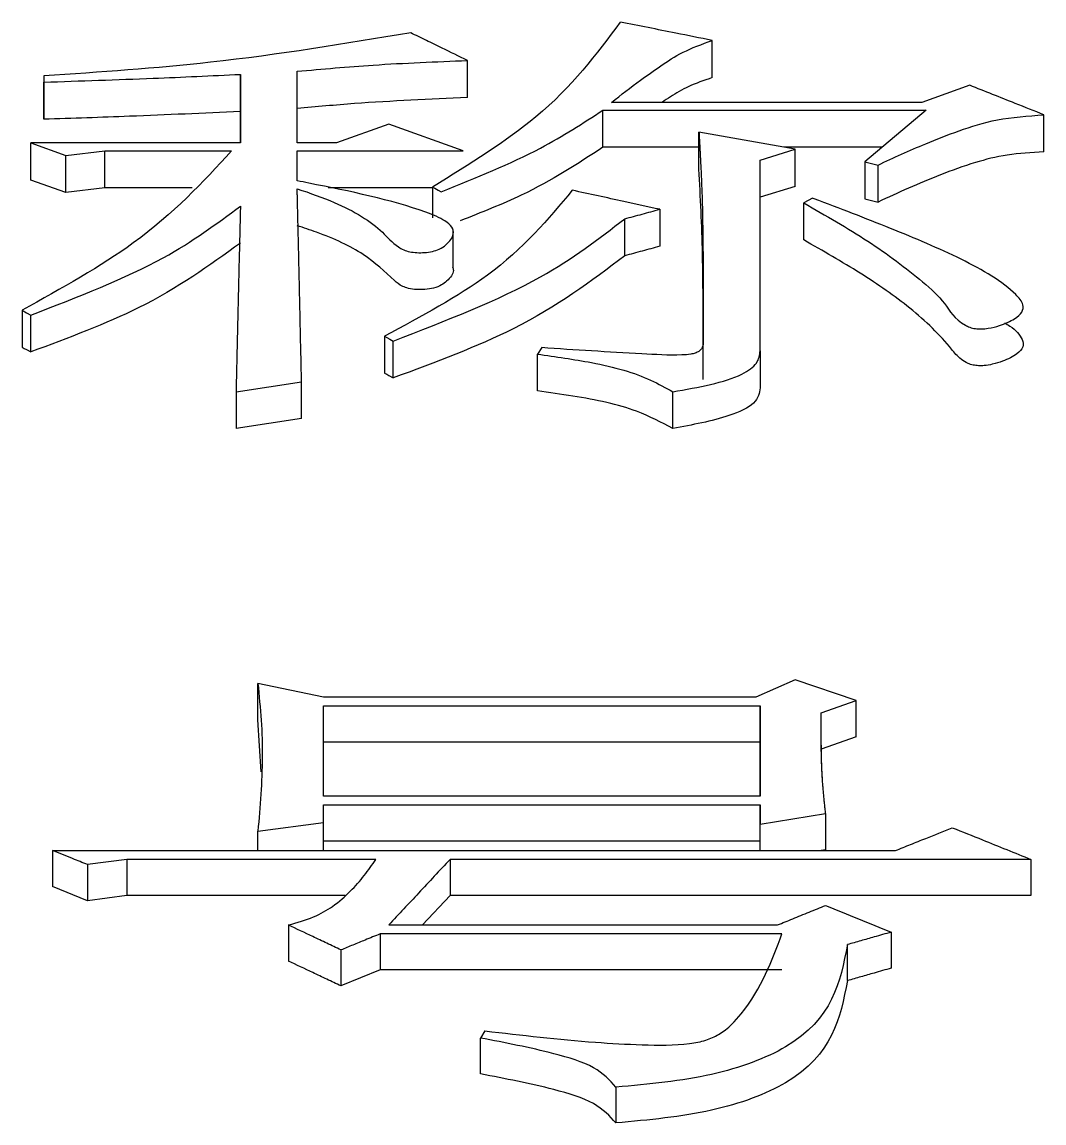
# Model space of a CAD drawing. Header units: millimetres. Extents: x 2687 to 4367, y 1046 to 2234.
# Drawn here: x 3063.886 to 3066.417, y 2043.784 to 2046.511 of the extents above; entities that cross this region are included whole.
import ezdxf

# ---------------------------------------------------------------- set-up
doc = ezdxf.new("R2010")
doc.units = ezdxf.units.MM

msp = doc.modelspace()

# ---------------------------------------------------------------- linework, layer by layer
at = {"color": 7, "linetype": 'Continuous', "lineweight": 25}
for p, q in [((3064.9896, 2046.3235), (3064.9896, 2046.4155)), ((3064.5677, 2046.2112), (3064.5677, 2046.3887)), ((3063.9403, 2046.3773), (3063.9403, 2046.3619)), ((3063.9403, 2046.3773), (3063.9403, 2046.2853)), ((3063.9403, 2046.2699), (3063.9403, 2046.3619)), ((3064.4271, 2046.3811), (3064.4271, 2046.2112)), ((3064.4271, 2046.2891), (3064.4271, 2046.3811)), ((3066.2336, 2046.3541), (3066.1146, 2046.3118)), ((3066.1146, 2046.3118), (3065.3466, 2046.3118)), ((3063.9403, 2046.2853), (3063.9403, 2046.2699)), ((3064.4271, 2046.2112), (3064.4271, 2046.2891)), ((3065.3249, 2046.2006), (3065.3249, 2046.2925)), ((3065.3249, 2046.2925), (3066.1254, 2046.2925)), ((3066.1254, 2046.2925), (3065.974, 2046.1644)), ((3066.4175, 2046.189), (3066.4175, 2046.2809)), ((3064.7949, 2046.2577), (3064.6651, 2046.2112)), ((3064.9788, 2046.1917), (3064.7949, 2046.2577)), ((3065.8009, 2046.1956), (3065.5629, 2046.2383)), ((3065.5629, 2046.1465), (3065.5629, 2046.2383)), ((3063.9079, 2046.2112), (3063.9944, 2046.18)), ((3064.4271, 2046.2112), (3063.9079, 2046.2112)), ((3063.9079, 2046.1194), (3063.9079, 2046.2112)), ((3064.6651, 2046.2112), (3064.5677, 2046.2112)), ((3065.5629, 2046.2006), (3065.3249, 2046.2006)), ((3066.0168, 2046.2006), (3065.7729, 2046.2006)), ((3063.9944, 2046.18), (3064.0917, 2046.1917)), ((3063.9944, 2046.0883), (3063.9944, 2046.18)), ((3064.0917, 2046.1917), (3064.4054, 2046.1917)), ((3064.5677, 2046.1917), (3064.9788, 2046.1917)), ((3064.5677, 2046.1176), (3064.5677, 2046.1917)), ((3065.7143, 2046.1683), (3065.8009, 2046.1956)), ((3065.8009, 2046.1038), (3065.8009, 2046.1956)), ((3065.7144, 2045.6962), (3065.7143, 2046.1683)), ((3065.974, 2046.1644), (3066.0064, 2046.1566)), ((3065.974, 2046.1644), (3065.974, 2046.0727)), ((3066.0064, 2046.0649), (3066.0064, 2046.1566)), ((3063.9944, 2046.0883), (3063.9079, 2046.1194)), ((3064.0917, 2046.1), (3063.9944, 2046.0883)), ((3064.3074, 2046.1), (3064.0917, 2046.1)), ((3064.903, 2046.0999), (3064.6443, 2046.1)), ((3064.903, 2046.1019), (3064.903, 2046.026)), ((3065.8009, 2046.1038), (3065.7143, 2046.0766)), ((3065.8225, 2045.971), (3065.8225, 2046.0626)), ((3065.974, 2046.0727), (3066.0064, 2046.0649)), ((3065.4656, 2046.0469), (3065.4656, 2045.9553)), ((3065.379, 2045.9317), (3065.379, 2046.0233)), ((3064.9543, 2045.9872), (3064.9543, 2045.9966)), ((3064.9543, 2045.904), (3064.9543, 2045.9862)), ((3063.8862, 2045.7968), (3063.8862, 2045.7056)), ((3063.9078, 2045.6936), (3063.9078, 2045.7848)), ((3064.784, 2045.7325), (3064.784, 2045.6414)), ((3064.8057, 2045.6293), (3064.8057, 2045.7205)), ((3065.5737, 2045.6253), (3065.5737, 2045.7164)), ((3065.1735, 2045.7043), (3065.1627, 2045.6882)), ((3065.7144, 2045.6962), (3065.7144, 2045.6051)), ((3064.4163, 2045.595), (3064.5785, 2045.6194)), ((3064.5785, 2045.5284), (3064.5785, 2045.6194)), ((3064.4163, 2045.595), (3064.4163, 2045.5041)), ((3065.498, 2045.504), (3065.498, 2045.595)), ((3064.5785, 2045.5284), (3064.4163, 2045.5041)), ((3064.4704, 2044.7826), (3064.4704, 2044.8727)), ((3064.6326, 2044.8386), (3064.4704, 2044.8727)), ((3065.8009, 2044.8812), (3065.7036, 2044.8386)), ((3065.9524, 2044.83), (3065.8009, 2044.8812)), ((3065.7036, 2044.8386), (3064.6326, 2044.8386)), ((3064.6326, 2044.8172), (3065.7144, 2044.8172)), ((3064.6326, 2044.5935), (3064.6326, 2044.8172)), ((3065.7144, 2044.8172), (3065.7144, 2044.5935)), ((3065.7144, 2044.7272), (3065.7144, 2044.8172)), ((3065.8658, 2044.8001), (3065.9524, 2044.83)), ((3065.9524, 2044.74), (3065.9524, 2044.83)), ((3064.4782, 2044.6534), (3064.4704, 2044.7826)), ((3065.8658, 2044.7808), (3065.8658, 2044.8001)), ((3065.7144, 2044.7272), (3064.6326, 2044.7273)), ((3065.7144, 2044.5935), (3065.7144, 2044.7272)), ((3065.9524, 2044.74), (3065.8658, 2044.7101)), ((3065.7144, 2044.5935), (3064.6326, 2044.5935)), ((3064.6326, 2044.5718), (3065.7144, 2044.5718)), ((3064.6326, 2044.5284), (3064.6326, 2044.5718)), ((3065.7144, 2044.5718), (3065.7144, 2044.524)), ((3065.7144, 2044.4821), (3065.7144, 2044.5718)), ((3065.7144, 2044.524), (3065.8766, 2044.5501)), ((3065.8766, 2044.5501), (3065.8766, 2044.4605)), ((3064.4704, 2044.5066), (3064.6326, 2044.5284)), ((3064.4704, 2044.4587), (3064.4704, 2044.5066)), ((3064.6326, 2044.4587), (3064.6326, 2044.5284)), ((3065.7144, 2044.4586), (3065.7144, 2044.524)), ((3065.7144, 2044.4821), (3064.6326, 2044.4822)), ((3065.7144, 2044.4586), (3065.7144, 2044.4821)), ((3063.962, 2044.4587), (3066.0497, 2044.4586)), ((3063.962, 2044.4587), (3063.962, 2044.3692)), ((3065.8766, 2044.4605), (3065.8653, 2044.4586)), ((3064.1459, 2044.4368), (3064.0485, 2044.4237)), ((3064.7625, 2044.4368), (3064.1459, 2044.4368)), ((3064.1459, 2044.4368), (3064.1459, 2044.3474)), ((3064.9464, 2044.4368), (3064.9463, 2044.3473)), ((3066.3851, 2044.4368), (3064.9464, 2044.4368)), ((3066.3851, 2044.4368), (3066.3851, 2044.3473)), ((3064.0485, 2044.4237), (3064.0485, 2044.3343)), ((3064.0485, 2044.3343), (3063.962, 2044.3692)), ((3064.1459, 2044.3474), (3064.0485, 2044.3343)), ((3064.6869, 2044.3473), (3064.1459, 2044.3474)), ((3064.9463, 2044.3473), (3064.8782, 2044.2743)), ((3066.3851, 2044.3473), (3064.9463, 2044.3473)), ((3064.5461, 2044.2743), (3064.5461, 2044.185)), ((3064.7949, 2044.2743), (3065.7577, 2044.2743)), ((3065.7685, 2044.2522), (3064.7733, 2044.2522)), ((3064.7733, 2044.2522), (3064.7733, 2044.163)), ((3066.0389, 2044.2566), (3066.0389, 2044.1674)), ((3064.6759, 2044.2124), (3064.6759, 2044.1232)), ((3065.9307, 2044.1365), (3065.9307, 2044.2257)), ((3064.7733, 2044.163), (3064.6759, 2044.1232)), ((3065.7685, 2044.163), (3064.7733, 2044.163)), ((3065.0329, 2044.012), (3065.0221, 2043.9941)), ((3065.0221, 2043.9052), (3065.0221, 2043.9941)), ((3065.3574, 2043.8726), (3065.3574, 2043.7839))]:
    msp.add_line(p, q, dxfattribs=at)
at = {"color": 7, "linetype": 'Continuous', "lineweight": 25, "flags": 128}
for points in [[(3064.0917, 2046.1), (3064.0917, 2046.1229), (3064.0917, 2046.1458), (3064.0917, 2046.1688), (3064.0917, 2046.1917)], [(3064.903, 2046.1019), (3064.9085, 2046.0989), (3064.9166, 2046.0945), (3064.9246, 2046.0901)], [(3065.8441, 2046.0744), (3065.8333, 2046.0685), (3065.8225, 2046.0626)], [(3063.8862, 2045.7968), (3063.897, 2045.7908), (3063.9078, 2045.7848)], [(3064.7841, 2045.7325), (3064.7895, 2045.7295), (3064.7976, 2045.725), (3064.8057, 2045.7205)], [(3063.8862, 2045.7056), (3063.8917, 2045.7025), (3063.8972, 2045.6995), (3063.9078, 2045.6936)], [(3065.1627, 2045.5971), (3065.1627, 2045.6341), (3065.1627, 2045.6611), (3065.1627, 2045.6882)], [(3064.784, 2045.6414), (3064.7896, 2045.6383), (3064.7951, 2045.6352), (3064.8057, 2045.6293)]]:
    msp.add_lwpolyline(points, dxfattribs=at)
at = {"color": 7, "linetype": 'Continuous', "lineweight": 25}
for points, knots in [([(3065.3681, 2046.5108), (3065.3087, 2046.4309), (3065.2018, 2046.2873), (3064.9947, 2046.1588), (3064.903, 2046.1019)], [0, 0, 0, 0, 0.556899, 1, 1, 1, 1]), ([(3065.5954, 2046.4652), (3065.5655, 2046.4712), (3065.5126, 2046.4818), (3065.4369, 2046.497), (3065.3911, 2046.5062), (3065.3682, 2046.5108)], [0, 0, 0, 0, 0.394861, 0.69743, 1, 1, 1, 1]), ([(3064.8489, 2046.4843), (3064.6858, 2046.457), (3064.393, 2046.408), (3064.0792, 2046.3867), (3063.9403, 2046.3773)], [0, 0, 0, 0, 0.557097, 1, 1, 1, 1]), ([(3064.9896, 2046.4155), (3064.9686, 2046.4258), (3064.9346, 2046.4424), (3064.8877, 2046.4653), (3064.8619, 2046.4779), (3064.8489, 2046.4842)], [0, 0, 0, 0, 0.4477993, 0.7238996, 1, 1, 1, 1]), ([(3065.3466, 2046.3118), (3065.37, 2046.3303), (3065.4086, 2046.3609), (3065.4681, 2046.402), (3065.5198, 2046.4372), (3065.5701, 2046.4558), (3065.5954, 2046.4652)], [0, 0, 0, 0, 0.337761, 0.556951, 0.777135, 1, 1, 1, 1]), ([(3065.5954, 2046.373), (3065.5954, 2046.3808), (3065.5954, 2046.3963), (3065.5954, 2046.427), (3065.5954, 2046.45), (3065.5954, 2046.4652)], [0, 0, 0, 0, 0.2525, 0.505, 1, 1, 1, 1]), ([(3064.5677, 2046.3887), (3064.6303, 2046.3944), (3064.7694, 2046.4068), (3064.9114, 2046.4124), (3064.9896, 2046.4155)], [0, 0, 0, 0, 0.449849, 1, 1, 1, 1]), ([(3063.9403, 2046.3619), (3064.0306, 2046.3649), (3064.1931, 2046.3703), (3064.3551, 2046.3778), (3064.4271, 2046.3811)], [0, 0, 0, 0, 0.555754, 1, 1, 1, 1]), ([(3065.5954, 2046.373), (3065.5751, 2046.3661), (3065.5349, 2046.3522), (3065.4987, 2046.33), (3065.4786, 2046.3164), (3065.4717, 2046.3118)], [0, 0, 0, 0, 0.401498, 0.797434, 1, 1, 1, 1]), ([(3066.4175, 2046.2809), (3066.3938, 2046.2903), (3066.3513, 2046.3073), (3066.29, 2046.3317), (3066.2524, 2046.3467), (3066.2336, 2046.3541)], [0, 0, 0, 0, 0.386102, 0.693051, 1, 1, 1, 1]), ([(3064.9896, 2046.3235), (3064.896, 2046.3195), (3064.7541, 2046.3134), (3064.615, 2046.3009), (3064.5677, 2046.2967)], [0, 0, 0, 0, 0.659861, 1, 1, 1, 1]), ([(3064.4271, 2046.2891), (3064.3357, 2046.2849), (3064.1737, 2046.2776), (3064.0111, 2046.2722), (3063.9403, 2046.2699)], [0, 0, 0, 0, 0.564211, 1, 1, 1, 1]), ([(3064.9246, 2046.0901), (3065.0107, 2046.125), (3065.1636, 2046.1869), (3065.2759, 2046.2604), (3065.3249, 2046.2925)], [0, 0, 0, 0, 0.563218, 1, 1, 1, 1]), ([(3066.0064, 2046.1566), (3066.0451, 2046.1745), (3066.109, 2046.204), (3066.2063, 2046.2417), (3066.2986, 2046.2724), (3066.3775, 2046.278), (3066.4175, 2046.2809)], [0, 0, 0, 0, 0.335019, 0.553277, 0.774167, 1, 1, 1, 1]), ([(3065.5629, 2046.2383), (3065.5631, 2046.2352), (3065.5634, 2046.2291), (3065.5639, 2046.2199), (3065.5644, 2046.2107), (3065.5649, 2046.2015), (3065.5654, 2046.1922), (3065.5658, 2046.1845), (3065.5662, 2046.1768), (3065.5666, 2046.1691), (3065.5671, 2046.1599), (3065.5677, 2046.1475), (3065.5684, 2046.1321), (3065.5692, 2046.1135), (3065.5698, 2046.0981), (3065.5704, 2046.0826), (3065.5709, 2046.067), (3065.5714, 2046.0484), (3065.5717, 2046.0328), (3065.572, 2046.0172), (3065.5722, 2046.0016), (3065.5725, 2045.9829), (3065.5727, 2045.9673), (3065.5728, 2045.9516), (3065.573, 2045.9359), (3065.5732, 2045.9108), (3065.5734, 2045.8794), (3065.5735, 2045.851), (3065.5736, 2045.8336), (3065.5736, 2045.8257), (3065.5736, 2045.8178), (3065.5736, 2045.8099), (3065.5736, 2045.802), (3065.5736, 2045.7941), (3065.5737, 2045.7845), (3065.5737, 2045.7766), (3065.5737, 2045.7711), (3065.5737, 2045.7671), (3065.5737, 2045.7631), (3065.5737, 2045.7592), (3065.5737, 2045.7552), (3065.5737, 2045.7512), (3065.5737, 2045.7464), (3065.5737, 2045.7425), (3065.5737, 2045.7385), (3065.5737, 2045.7345), (3065.5737, 2045.7297), (3065.5737, 2045.7258), (3065.5737, 2045.7213), (3065.5737, 2045.7185), (3065.5737, 2045.7164)], [0, 0, 0, 0, 0.0179705, 0.035941, 0.0539114, 0.0718819, 0.0898524, 0.1078229, 0.1168081, 0.1347786, 0.152749, 0.1707195, 0.2066605, 0.2426014, 0.2785424, 0.2965129, 0.3324539, 0.3683948, 0.4043358, 0.4223063, 0.4582472, 0.4941882, 0.5301291, 0.5480996, 0.5840406, 0.6199815, 0.6918635, 0.7637454, 0.7817158, 0.7907011, 0.8086716, 0.826642, 0.8356273, 0.8535978, 0.8715682, 0.8895387, 0.8985239, 0.9030166, 0.9120018, 0.920987, 0.9254797, 0.9344649, 0.9434501, 0.9524354, 0.956928, 0.9659132, 0.9748985, 0.9838837, 0.9883763, 1, 1, 1, 1]), ([(3065.3249, 2046.2006), (3065.2623, 2046.1596), (3065.1618, 2046.0937), (3065.0239, 2046.0391), (3064.9718, 2046.0184)], [0, 0, 0, 0, 0.621969, 1, 1, 1, 1]), ([(3064.4054, 2046.1917), (3064.3336, 2046.1139), (3064.2046, 2045.9739), (3063.9841, 2045.8512), (3063.8862, 2045.7968)], [0, 0, 0, 0, 0.55626, 1, 1, 1, 1]), ([(3066.4175, 2046.189), (3066.3864, 2046.1873), (3066.3248, 2046.1839), (3066.2395, 2046.1616), (3066.1607, 2046.1328), (3066.0813, 2046.0995), (3066.0313, 2046.0764), (3066.0064, 2046.0649)], [0, 0, 0, 0, 0.175416, 0.347585, 0.56656, 0.783731, 1, 1, 1, 1]), ([(3065.5737, 2045.6253), (3065.5736, 2045.6872), (3065.5733, 2045.7916), (3065.5723, 2045.966), (3065.5665, 2046.0769), (3065.5629, 2046.1465)], [0, 0, 0, 0, 0.351751, 0.593192, 1, 1, 1, 1]), ([(3064.5677, 2046.098), (3064.5993, 2046.0871), (3064.6862, 2046.057), (3064.7688, 2046.006), (3064.8041, 2045.9622), (3064.8301, 2045.9464), (3064.8462, 2045.9415), (3064.8644, 2045.9393), (3064.884, 2045.9394), (3064.9035, 2045.9421), (3064.9227, 2045.9486), (3064.9431, 2045.9633), (3064.9568, 2045.9823), (3064.9535, 2046.0033), (3064.9304, 2046.0223), (3064.8237, 2046.0662), (3064.6887, 2046.0935), (3064.5774, 2046.1156), (3064.5677, 2046.1176)], [0, 0, 0, 0, 0.104817, 0.288489, 0.371154, 0.389962, 0.405383, 0.420813, 0.436756, 0.454227, 0.471615, 0.498268, 0.557765, 0.592477, 0.62706, 0.687172, 0.972715, 1, 1, 1, 1]), ([(3064.5785, 2045.6194), (3064.5774, 2045.6728), (3064.5759, 2045.7395), (3064.5742, 2045.8188), (3064.5735, 2045.8517), (3064.5727, 2045.8846), (3064.5721, 2045.9109), (3064.5714, 2045.9436), (3064.5708, 2045.9697), (3064.5701, 2045.9958), (3064.5697, 2046.0153), (3064.5693, 2046.0316), (3064.5689, 2046.0478), (3064.5686, 2046.0608), (3064.5683, 2046.0738), (3064.568, 2046.0851), (3064.5678, 2046.0931), (3064.5677, 2046.098)], [0, 0, 0, 0, 0.329938, 0.412422, 0.494907, 0.536149, 0.618633, 0.659875, 0.74236, 0.783602, 0.824844, 0.866086, 0.886707, 0.927949, 0.94857, 0.969192, 1, 1, 1, 1]), ([(3065.2491, 2046.094), (3065.1891, 2046.022), (3065.0809, 2045.8924), (3064.8754, 2045.7817), (3064.784, 2045.7325)], [0, 0, 0, 0, 0.555457, 1, 1, 1, 1]), ([(3065.4656, 2046.0469), (3065.436, 2046.0533), (3065.3851, 2046.0644), (3065.313, 2046.0802), (3065.2704, 2046.0894), (3065.2492, 2046.094)], [0, 0, 0, 0, 0.410172, 0.705086, 1, 1, 1, 1]), ([(3065.8225, 2046.0626), (3065.8769, 2046.0316), (3065.9858, 2045.9694), (3066.0985, 2045.8847), (3066.1763, 2045.8149), (3066.1955, 2045.7729), (3066.233, 2045.7545), (3066.2466, 2045.751), (3066.2631, 2045.7503), (3066.2842, 2045.7525), (3066.3144, 2045.7604), (3066.3441, 2045.7741), (3066.3652, 2045.7921), (3066.3677, 2045.8135), (3066.328, 2045.8607), (3066.2163, 2045.9256), (3066.0371, 2046.0005), (3065.9109, 2046.0495), (3065.8454, 2046.0739), (3065.8441, 2046.0744)], [0, 0, 0, 0, 0.146382, 0.292955, 0.366204, 0.439427, 0.447746, 0.45616, 0.463429, 0.472823, 0.489455, 0.518149, 0.540935, 0.563855, 0.597101, 0.728178, 0.861562, 0.99717, 1, 1, 1, 1]), ([(3063.9078, 2045.7848), (3064.0249, 2045.83), (3064.2323, 2045.9101), (3064.3679, 2046.0109), (3064.427, 2046.0548)], [0, 0, 0, 0, 0.56439, 1, 1, 1, 1]), ([(3064.4271, 2046.0548), (3064.426, 2046.0086), (3064.4247, 2045.9566), (3064.4231, 2045.8925), (3064.4224, 2045.8633), (3064.4216, 2045.8282), (3064.4208, 2045.793), (3064.42, 2045.7577), (3064.4192, 2045.7223), (3064.4185, 2045.6928), (3064.418, 2045.6721), (3064.4177, 2045.6572), (3064.4174, 2045.6424), (3064.417, 2045.6276), (3064.4168, 2045.6157), (3064.4165, 2045.6058), (3064.4164, 2045.5989), (3064.4163, 2045.595)], [0, 0, 0, 0, 0.305862, 0.344095, 0.42056, 0.497026, 0.573491, 0.649956, 0.726422, 0.802887, 0.84112, 0.860236, 0.898469, 0.936701, 0.955818, 0.974934, 1, 1, 1, 1]), ([(3065.379, 2046.0233), (3065.3934, 2046.0272), (3065.4223, 2046.0351), (3065.4511, 2046.043), (3065.4656, 2046.0469)], [0, 0, 0, 0, 0.499999, 1, 1, 1, 1]), ([(3064.9525, 2045.9045), (3064.9535, 2045.9016), (3064.9574, 2045.8895), (3064.9442, 2045.874), (3064.9263, 2045.8592), (3064.9078, 2045.8515), (3064.885, 2045.848), (3064.863, 2045.8478), (3064.8435, 2045.8505), (3064.823, 2045.8579), (3064.7889, 2045.8873), (3064.7394, 2045.937), (3064.6461, 2045.9806), (3064.5838, 2046.0011), (3064.5677, 2046.0063)], [0, 0, 0, 0, 0.03217, 0.130443, 0.169493, 0.209, 0.243133, 0.273005, 0.30335, 0.330697, 0.38979, 0.648371, 0.90947, 1, 1, 1, 1]), ([(3064.8057, 2045.7205), (3064.9362, 2045.771), (3065.1675, 2045.8605), (3065.3148, 2045.9739), (3065.379, 2046.0233)], [0, 0, 0, 0, 0.564262, 1, 1, 1, 1]), ([(3064.427, 2045.9632), (3064.3501, 2045.9075), (3064.2115, 2045.807), (3064.0013, 2045.7285), (3063.9078, 2045.6936)], [0, 0, 0, 0, 0.554907, 1, 1, 1, 1]), ([(3065.4656, 2045.9553), (3065.4511, 2045.9514), (3065.4223, 2045.9435), (3065.3934, 2045.9357), (3065.379, 2045.9317)], [0, 0, 0, 0, 0.500001, 1, 1, 1, 1]), ([(3066.3195, 2045.7659), (3066.3241, 2045.7632), (3066.3453, 2045.7507), (3066.3637, 2045.7303), (3066.3678, 2045.7059), (3066.3506, 2045.6868), (3066.3224, 2045.6724), (3066.2928, 2045.6633), (3066.272, 2045.6598), (3066.2552, 2045.6591), (3066.2409, 2045.6609), (3066.2256, 2045.6662), (3066.2055, 2045.6794), (3066.1685, 2045.7273), (3066.0937, 2045.8006), (3065.9648, 2045.8897), (3065.87, 2045.9439), (3065.8225, 2045.971)], [0, 0, 0, 0, 0.019935, 0.092126, 0.128452, 0.164994, 0.212308, 0.23785, 0.255737, 0.26718, 0.278732, 0.291669, 0.31574, 0.371395, 0.593339, 0.795955, 1, 1, 1, 1]), ([(3065.379, 2045.9317), (3065.2958, 2045.8689), (3065.1457, 2045.7556), (3064.9104, 2045.6682), (3064.8057, 2045.6293)], [0, 0, 0, 0, 0.55488, 1, 1, 1, 1]), ([(3065.5736, 2045.7164), (3065.573, 2045.7112), (3065.5722, 2045.7038), (3065.5636, 2045.6951), (3065.5543, 2045.6906), (3065.5399, 2045.6873), (3065.4948, 2045.6844), (3065.4125, 2045.6898), (3065.297, 2045.6957), (3065.2147, 2045.7014), (3065.1735, 2045.7043)], [0, 0, 0, 0, 0.083125, 0.11875, 0.147804, 0.176837, 0.225893, 0.446677, 0.723242, 1, 1, 1, 1]), ([(3065.1627, 2045.6882), (3065.208, 2045.6818), (3065.2822, 2045.6714), (3065.3781, 2045.65), (3065.4448, 2045.6245), (3065.4804, 2045.6048), (3065.498, 2045.595)], [0, 0, 0, 0, 0.347242, 0.568885, 0.786213, 1, 1, 1, 1]), ([(3065.498, 2045.595), (3065.5622, 2045.6062), (3065.6503, 2045.6216), (3065.7108, 2045.6653), (3065.7132, 2045.686), (3065.7144, 2045.6962)], [0, 0, 0, 0, 0.574092, 0.788689, 1, 1, 1, 1]), ([(3065.7144, 2045.6051), (3065.7124, 2045.5919), (3065.7084, 2045.565), (3065.6246, 2045.5274), (3065.5465, 2045.513), (3065.498, 2045.504)], [0, 0, 0, 0, 0.2685744, 0.5449192, 1, 1, 1, 1]), ([(3065.498, 2045.504), (3065.47, 2045.5191), (3065.4234, 2045.5441), (3065.3353, 2045.5698), (3065.2506, 2045.5848), (3065.192, 2045.593), (3065.1627, 2045.5971)], [0, 0, 0, 0, 0.3313615, 0.5507854, 0.7747187, 1, 1, 1, 1]), ([(3064.4704, 2044.8727), (3064.4734, 2044.8422), (3064.4795, 2044.7813), (3064.4835, 2044.6596), (3064.4756, 2044.5676), (3064.4704, 2044.5066)], [0, 0, 0, 0, 0.252085, 0.504198, 1, 1, 1, 1]), ([(3065.8766, 2044.5501), (3065.8764, 2044.5522), (3065.876, 2044.5563), (3065.8753, 2044.5625), (3065.8746, 2044.5688), (3065.874, 2044.575), (3065.8734, 2044.5812), (3065.8727, 2044.5874), (3065.8722, 2044.5926), (3065.8717, 2044.5978), (3065.8713, 2044.6029), (3065.8707, 2044.6092), (3065.87, 2044.6174), (3065.8694, 2044.6257), (3065.8688, 2044.634), (3065.8684, 2044.6402), (3065.868, 2044.6484), (3065.8675, 2044.6567), (3065.8672, 2044.6649), (3065.8669, 2044.6711), (3065.8667, 2044.6794), (3065.8664, 2044.6876), (3065.8662, 2044.6959), (3065.866, 2044.7041), (3065.8659, 2044.7123), (3065.8658, 2044.7206), (3065.8657, 2044.7267), (3065.8657, 2044.7329), (3065.8657, 2044.7391), (3065.8657, 2044.7442), (3065.8656, 2044.7483), (3065.8656, 2044.7524), (3065.8656, 2044.7565), (3065.8656, 2044.7606), (3065.8657, 2044.7637), (3065.8657, 2044.7668), (3065.8657, 2044.7709), (3065.8657, 2044.775), (3065.8657, 2044.7791), (3065.8657, 2044.7832), (3065.8657, 2044.7873), (3065.8658, 2044.7914), (3065.8658, 2044.7953), (3065.8658, 2044.7982), (3065.8658, 2044.8001)], [0, 0, 0, 0, 0.024742, 0.049483, 0.074225, 0.098967, 0.123709, 0.14845, 0.173192, 0.185563, 0.210305, 0.235047, 0.259788, 0.309272, 0.334014, 0.358756, 0.383497, 0.432981, 0.457723, 0.482464, 0.507206, 0.55669, 0.581432, 0.606173, 0.655657, 0.680399, 0.70514, 0.729882, 0.754624, 0.779366, 0.791736, 0.804107, 0.828849, 0.84122, 0.853591, 0.865962, 0.878333, 0.903074, 0.915445, 0.927816, 0.952558, 0.964929, 0.9773, 1, 1, 1, 1]), ([(3065.8685, 2044.6391), (3065.8677, 2044.6567), (3065.8658, 2044.6966), (3065.8658, 2044.7514), (3065.8658, 2044.782)], [0, 0, 0, 0, 0.441321, 1, 1, 1, 1]), ([(3066.0497, 2044.4586), (3066.0622, 2044.4637), (3066.0872, 2044.4737), (3066.134, 2044.4926), (3066.1684, 2044.5065), (3066.1903, 2044.5153)], [0, 0, 0, 0, 0.266245, 0.532491, 1, 1, 1, 1]), ([(3066.1903, 2044.5153), (3066.2153, 2044.5053), (3066.2602, 2044.4872), (3066.3251, 2044.461), (3066.3651, 2044.4449), (3066.3851, 2044.4368)], [0, 0, 0, 0, 0.384573, 0.692287, 1, 1, 1, 1]), ([(3064.0485, 2044.4237), (3064.0362, 2044.4287), (3064.0156, 2044.437), (3063.9867, 2044.4487), (3063.9702, 2044.4554), (3063.962, 2044.4587)], [0, 0, 0, 0, 0.42836, 0.71418, 1, 1, 1, 1]), ([(3064.5461, 2044.2743), (3064.5678, 2044.2805), (3064.6105, 2044.2926), (3064.6611, 2044.3223), (3064.7004, 2044.3575), (3064.735, 2044.3968), (3064.7533, 2044.4235), (3064.7625, 2044.4368)], [0, 0, 0, 0, 0.176065, 0.348002, 0.566634, 0.783694, 1, 1, 1, 1]), ([(3064.9464, 2044.4368), (3064.9334, 2044.4229), (3064.9074, 2044.3952), (3064.8569, 2044.3411), (3064.8194, 2044.3007), (3064.7949, 2044.2743)], [0, 0, 0, 0, 0.257226, 0.514452, 1, 1, 1, 1]), ([(3065.7577, 2044.2743), (3065.7701, 2044.2794), (3065.7962, 2044.29), (3065.8359, 2044.3062), (3065.8631, 2044.3172), (3065.8766, 2044.3228)], [0, 0, 0, 0, 0.314653, 0.657326, 1, 1, 1, 1]), ([(3065.8766, 2044.3228), (3065.9037, 2044.3117), (3065.9578, 2044.2897), (3066.0119, 2044.2676), (3066.0389, 2044.2566)], [0, 0, 0, 0, 0.499999, 1, 1, 1, 1]), ([(3064.6759, 2044.2124), (3064.6643, 2044.2179), (3064.6412, 2044.229), (3064.5979, 2044.2496), (3064.5662, 2044.2647), (3064.5461, 2044.2743)], [0, 0, 0, 0, 0.267463, 0.534927, 1, 1, 1, 1]), ([(3064.7733, 2044.2522), (3064.7608, 2044.2471), (3064.7383, 2044.2379), (3064.7059, 2044.2247), (3064.6859, 2044.2165), (3064.6759, 2044.2124)], [0, 0, 0, 0, 0.384577, 0.692288, 1, 1, 1, 1]), ([(3065.0329, 2044.012), (3065.1237, 2044.0014), (3065.2523, 2043.9863), (3065.422, 2043.9767), (3065.5169, 2043.9755), (3065.5815, 2043.9879), (3065.6312, 2044.0119), (3065.7115, 2044.1001), (3065.7435, 2044.1854), (3065.7685, 2044.2522)], [0, 0, 0, 0, 0.238484, 0.337767, 0.43778, 0.475122, 0.512592, 0.618725, 1, 1, 1, 1]), ([(3066.0389, 2044.2566), (3066.0248, 2044.2526), (3065.9998, 2044.2454), (3065.9637, 2044.2351), (3065.9417, 2044.2288), (3065.9307, 2044.2257)], [0, 0, 0, 0, 0.39043, 0.695215, 1, 1, 1, 1]), ([(3065.9307, 2044.2257), (3065.9126, 2044.1335), (3065.8871, 2044.0036), (3065.5979, 2043.8949), (3065.4388, 2043.8801), (3065.3574, 2043.8726)], [0, 0, 0, 0, 0.544628, 0.767125, 1, 1, 1, 1]), ([(3064.6759, 2044.1232), (3064.6643, 2044.1287), (3064.6412, 2044.1398), (3064.5979, 2044.1604), (3064.5662, 2044.1755), (3064.5461, 2044.185)], [0, 0, 0, 0, 0.267647, 0.535294, 1, 1, 1, 1]), ([(3066.0389, 2044.1674), (3066.0248, 2044.1633), (3065.9997, 2044.1562), (3065.9637, 2044.1459), (3065.9417, 2044.1396), (3065.9307, 2044.1365)], [0, 0, 0, 0, 0.390574, 0.695287, 1, 1, 1, 1]), ([(3065.9307, 2044.1365), (3065.9126, 2044.0444), (3065.887, 2043.9146), (3065.5978, 2043.8061), (3065.4388, 2043.7914), (3065.3574, 2043.7839)], [0, 0, 0, 0, 0.544404, 0.766963, 1, 1, 1, 1]), ([(3065.3574, 2043.8726), (3065.3418, 2043.8897), (3065.3098, 2043.9248), (3065.1823, 2043.9635), (3065.0832, 2043.9824), (3065.0221, 2043.9941)], [0, 0, 0, 0, 0.267599, 0.548584, 1, 1, 1, 1]), ([(3065.3574, 2043.7839), (3065.3418, 2043.8009), (3065.3097, 2043.836), (3065.1823, 2043.8747), (3065.0832, 2043.8935), (3065.0221, 2043.9052)], [0, 0, 0, 0, 0.267465, 0.548457, 1, 1, 1, 1])]:
    msp.add_open_spline(points, degree=3, knots=knots, dxfattribs=at)

doc.saveas('drawing.dxf')
